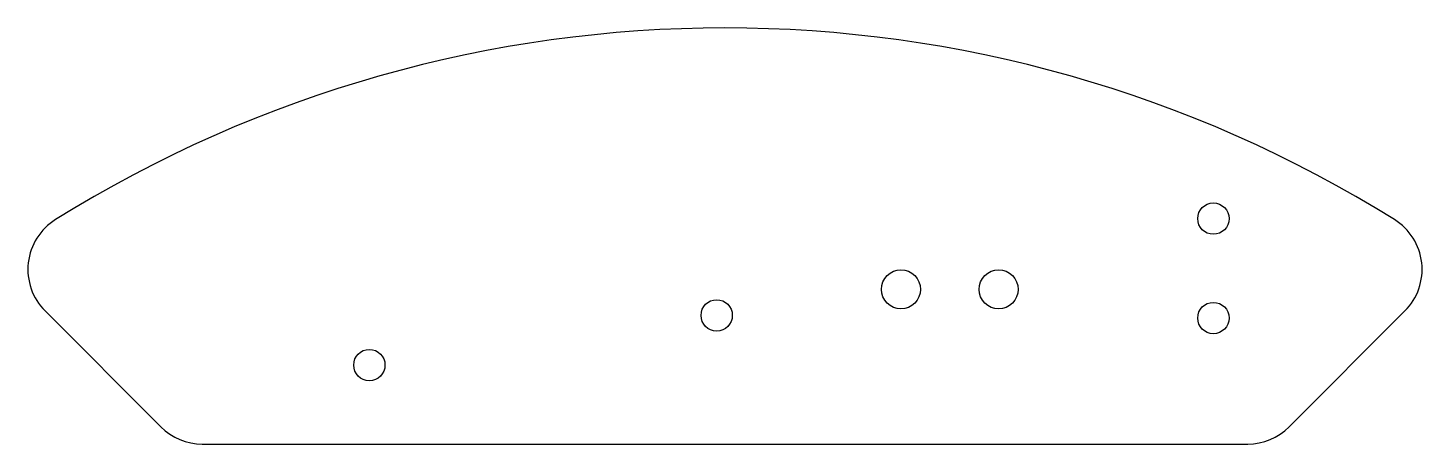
# Model space of a CAD drawing. Header units: millimetres. Extents: x -35.7 to 35.7, y 43.6 to 64.8.
import ezdxf

# ---------------------------------------------------------------- set-up
doc = ezdxf.new("R2010")
doc.units = ezdxf.units.MM
doc.layers.get('0').update_dxf_attribs({"linetype": 'CONTINUOUS'})

msp = doc.modelspace()

# ---------------------------------------------------------------- linework, layer by layer
msp.add_lwpolyline([(28.879, 44.435), (34.806, 50.363, 0.482811), (34.271, 55.03, 0.285924), (-34.271, 55.03, 0.482811), (-34.806, 50.363), (-28.879, 44.435, 0.198912), (-26.757, 43.556), (26.757, 43.556, 0.198912)], format="xyb", close=True)
for centre, radius in [((25, 55.08), 0.8), ((9.007, 51.466), 1), ((14.007, 51.466), 1), ((-0.425, 50.135), 0.8), ((25, 50), 0.8), ((-18.205, 47.595), 0.8)]:
    msp.add_circle(centre, radius)

doc.saveas('drawing.dxf')
